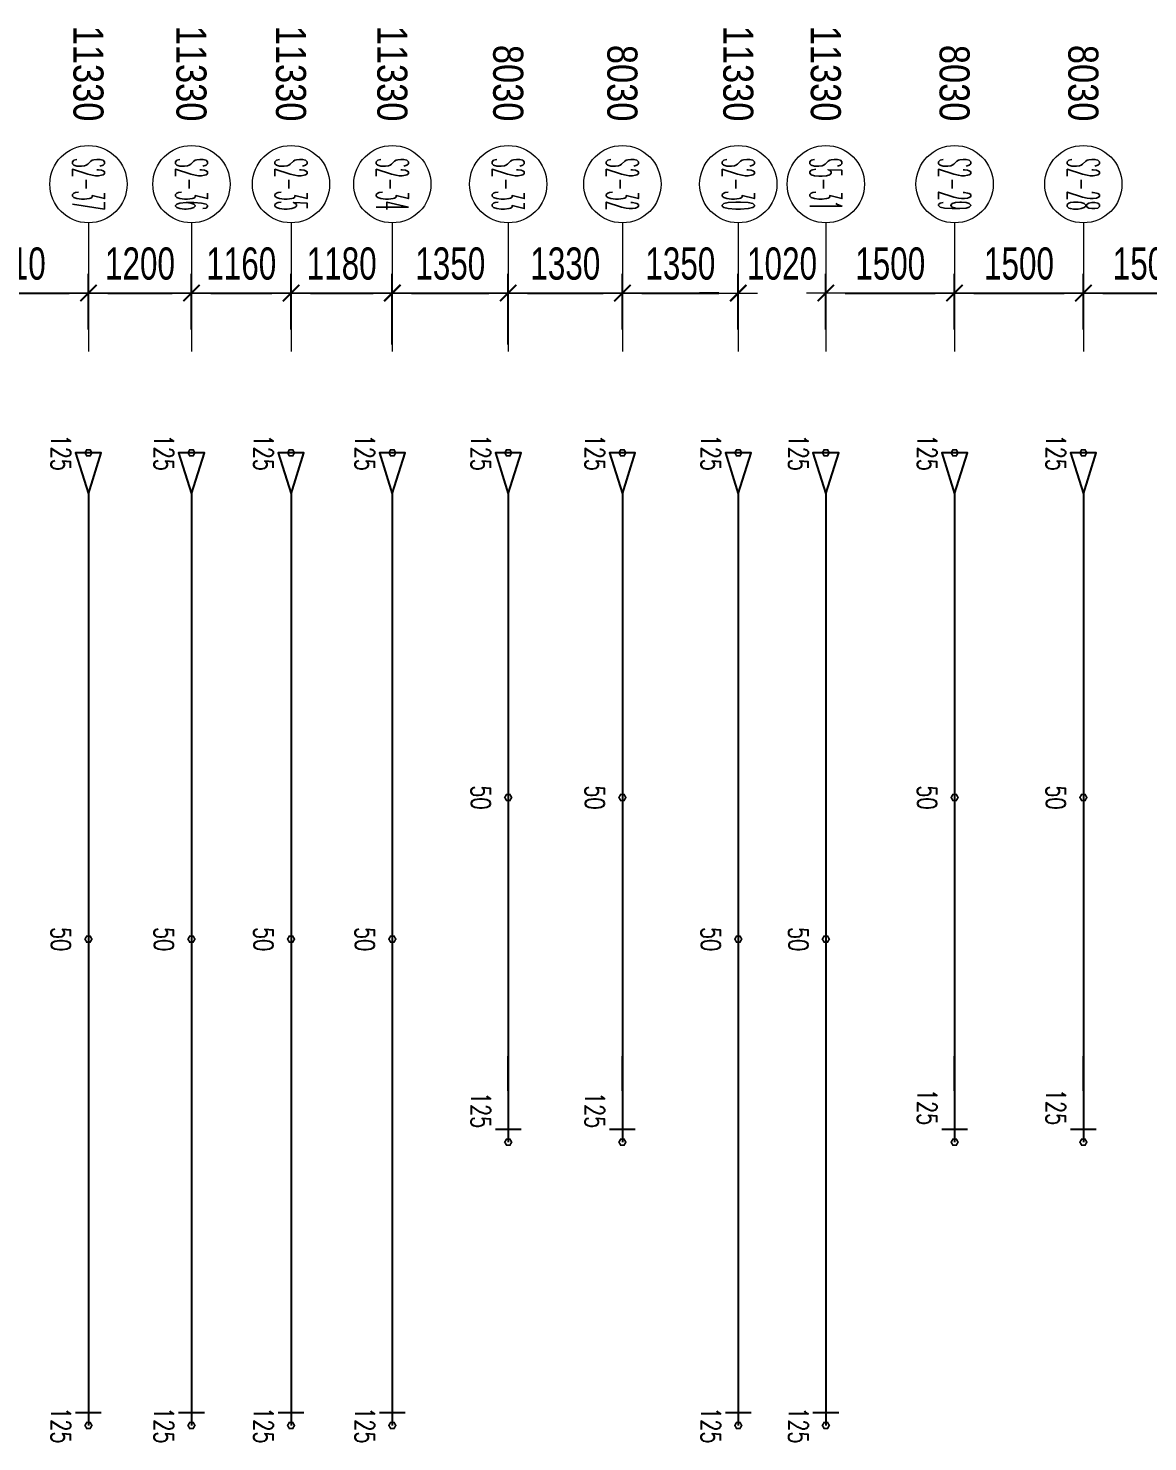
# Model space of a CAD drawing. Header units: millimetres. Extents: x 131629 to 591045, y -24154 to 44091.
# Drawn here: x 519909 to 532950, y 27610 to 44075 of the extents above; entities that cross this region are included whole.
import ezdxf
from ezdxf.enums import TextEntityAlignment as Align

# ---------------------------------------------------------------- set-up
doc = ezdxf.new("R2010")
doc.units = ezdxf.units.MM
doc.layers.get('0').update_dxf_attribs({"lineweight": 20})
doc.layers.get('Defpoints').update_dxf_attribs({"color": 151, "lineweight": 9})
doc.layers.add('ARES_TAG', color=3, linetype='Continuous')
doc.layers.add('NDC_S_TENDON', color=10, linetype='Continuous')
doc.layers.add('Current_plane_Column', color=7, linetype='Continuous', true_color=0x4b00ff)
doc.layers.add('NDC_LCAP', color=87, linetype='Continuous', plot=False)
for name, color, linetype, lineweight in [('NDC_S-ANNO', 7, 'Continuous', 20), ('NDC_S-TENDON', 6, 'Continuous', 35), ('NDC_S_DIM', 1, 'Continuous', 15), ('NDC_S_SYMBOL', 1, 'Continuous', 15)]:
    doc.layers.add(name, color=color, linetype=linetype, lineweight=lineweight)
doc.styles.add('ARES_BIGTEXT', font='VHARIALN.TTF')
doc.styles.add('ARES_ROMANS_0.36', font='romans.shx', dxfattribs={"width": 0.36, "bigfont": 'vns.shx'})
doc.styles.add('ARIAL', font='arial.ttf', dxfattribs={"width": 0.7})
doc.styles.add('NDC_ANNO', font='', dxfattribs={"width": 0.8})
doc.styles.get('NDC_ANNO').set_extended_font_data('Dotum')
doc.dimstyles.new('NDC_dim_150', dxfattribs={"dimscale": 150, "dimtxt": 2.5, "dimasz": 1.5, "dimexe": 1.5, "dimexo": 2.5, "dimgap": 1, "dimtad": 1, "dimdec": 0, "dimzin": 0, "dimdsep": 46, "dimtxsty": 'ARIAL', "dimblk": 'DIMMARK', "dimcen": 0.09, "dimdle": 1.2, "dimclrd": 1, "dimclre": 1, "dimclrt": 3, "dimadec": 0, "dimazin": 0, "dimtfac": 1, "dimtdec": 0, "dimtix": 1, "dimtofl": 0, "dimtmove": 0, "dimatfit": 3, "dimfxl": 4, "dimfxlon": 1, "dimtolj": 1, "dimtzin": 0, "dimarcsym": 0})

# ---------------------------------------------------------------- blocks, each defined once
blk = doc.blocks.new('*U315')
at = {"layer": 'NDC_S_SYMBOL', "color": 3}
blk.add_line((-7323, 0), (-5823, 0), dxfattribs=at)
blk.add_circle((-7773, 0), 450, dxfattribs=at)
at = {"layer": 'NDC_S_TENDON'}
for p, q in [((-3644, 0), (-3144, 0)), ((-3144, 0), (2787, 0)), ((2787, 0), (5686, 0)), ((5686, 0), (6686, 0)), ((6536, -150), (6536, 150))]:
    blk.add_line(p, q, dxfattribs=at)
blk.add_lwpolyline([(-4164, 0), (-4644, 150), (-4644, -150), (-4164, 0), (-3644, 0)], dxfattribs=at)
at = {"layer": 'ARES_TAG', "style": 'ARES_ROMANS_0.36', "width": 0.36}
blk.add_attdef('S3', text='', height=375, dxfattribs=at).set_placement((-7773, 0), align=Align.MIDDLE_CENTER)
at = {"layer": 'NDC_LCAP', "style": 'ARES_BIGTEXT'}
blk.add_attdef('L', text='', height=350, dxfattribs=at).set_placement((-8504, 0), align=Align.MIDDLE_RIGHT)
blk = doc.blocks.new('*U316')
at = {"layer": 'NDC_S_SYMBOL', "color": 3}
blk.add_line((-7323, 0), (-5823, 0), dxfattribs=at)
blk.add_circle((-7773, 0), 450, dxfattribs=at)
at = {"layer": 'NDC_S_TENDON'}
for p, q in [((-3644, 0), (-3144, 0)), ((-3144, 0), (2787, 0)), ((2787, 0), (2386, 0)), ((2386, 0), (3386, 0)), ((3236, -150), (3236, 150))]:
    blk.add_line(p, q, dxfattribs=at)
blk.add_lwpolyline([(-4164, 0), (-4644, 150), (-4644, -150), (-4164, 0), (-3644, 0)], dxfattribs=at)
at = {"layer": 'ARES_TAG', "style": 'ARES_ROMANS_0.36', "width": 0.36}
blk.add_attdef('S3', text='', height=375, dxfattribs=at).set_placement((-7773, 0), align=Align.MIDDLE_CENTER)
at = {"layer": 'NDC_LCAP', "style": 'ARES_BIGTEXT'}
blk.add_attdef('L', text='', height=350, dxfattribs=at).set_placement((-8504, 0), align=Align.MIDDLE_RIGHT)
blk = doc.blocks.new('*U321')
at = {"layer": 'NDC_S_SYMBOL', "color": 3}
blk.add_line((-7323, 0), (-5823, 0), dxfattribs=at)
blk.add_circle((-7773, 0), 450, dxfattribs=at)
at = {"layer": 'NDC_S_TENDON'}
for p, q in [((-3644, 0), (-3144, 0)), ((-3144, 0), (2787, 0)), ((2787, 0), (2386, 0)), ((2386, 0), (3386, 0)), ((3236, -150), (3236, 150))]:
    blk.add_line(p, q, dxfattribs=at)
blk.add_lwpolyline([(-4164, 0), (-4644, 150), (-4644, -150), (-4164, 0), (-3644, 0)], dxfattribs=at)
at = {"layer": 'ARES_TAG', "style": 'ARES_ROMANS_0.36', "width": 0.36}
blk.add_attdef('S3', text='', height=375, dxfattribs=at).set_placement((-7773, 0), align=Align.MIDDLE_CENTER)
at = {"layer": 'NDC_LCAP', "style": 'ARES_BIGTEXT'}
blk.add_attdef('L', text='', height=350, dxfattribs=at).set_placement((-8504, 0), align=Align.MIDDLE_RIGHT)
blk = doc.blocks.new('*U317')
at = {"layer": 'NDC_S_SYMBOL', "color": 3}
blk.add_line((-7323, 0), (-5823, 0), dxfattribs=at)
blk.add_circle((-7773, 0), 450, dxfattribs=at)
at = {"layer": 'NDC_S_TENDON'}
for p, q in [((-3644, 0), (-3144, 0)), ((-3144, 0), (2787, 0)), ((2787, 0), (2386, 0)), ((2386, 0), (3386, 0)), ((3236, -150), (3236, 150))]:
    blk.add_line(p, q, dxfattribs=at)
blk.add_lwpolyline([(-4164, 0), (-4644, 150), (-4644, -150), (-4164, 0), (-3644, 0)], dxfattribs=at)
at = {"layer": 'ARES_TAG', "style": 'ARES_ROMANS_0.36', "width": 0.36}
blk.add_attdef('S3', text='', height=375, dxfattribs=at).set_placement((-7773, 0), align=Align.MIDDLE_CENTER)
at = {"layer": 'NDC_LCAP', "style": 'ARES_BIGTEXT'}
blk.add_attdef('L', text='', height=350, dxfattribs=at).set_placement((-8504, 0), align=Align.MIDDLE_RIGHT)
blk = doc.blocks.new('*U322')
at = {"layer": 'NDC_S_SYMBOL', "color": 3}
blk.add_line((-7323, 0), (-5823, 0), dxfattribs=at)
blk.add_circle((-7773, 0), 450, dxfattribs=at)
at = {"layer": 'NDC_S_TENDON'}
for p, q in [((-3644, 0), (-3144, 0)), ((-3144, 0), (2787, 0)), ((2787, 0), (2386, 0)), ((2386, 0), (3386, 0)), ((3236, -150), (3236, 150))]:
    blk.add_line(p, q, dxfattribs=at)
blk.add_lwpolyline([(-4164, 0), (-4644, 150), (-4644, -150), (-4164, 0), (-3644, 0)], dxfattribs=at)
at = {"layer": 'ARES_TAG', "style": 'ARES_ROMANS_0.36', "width": 0.36}
blk.add_attdef('S3', text='', height=375, dxfattribs=at).set_placement((-7773, 0), align=Align.MIDDLE_CENTER)
at = {"layer": 'NDC_LCAP', "style": 'ARES_BIGTEXT'}
blk.add_attdef('L', text='', height=350, dxfattribs=at).set_placement((-8504, 0), align=Align.MIDDLE_RIGHT)
blk = doc.blocks.new('TDX')
at = {"rotation": 270}
for name, p, values in [('*U315', (138010, 24986, 2875), {'L': '11330', 'S3': 'S2-37'}), ('*U315', (139210, 24986, 2875), {'L': '11330', 'S3': 'S2-36'}), ('*U315', (140370, 24986, 2875), {'L': '11330', 'S3': 'S2-35'}), ('*U315', (141550, 24986, 61), {'L': '11330', 'S3': 'S2-34'}), ('*U315', (145580, 24986, 2875), {'L': '11330', 'S3': 'S2-30'}), ('*U315', (146600, 24986, 2875), {'L': '11330', 'S3': 'S5-31'}), ('*U316', (142900, 24986, 2875), {'L': '8030', 'S3': 'S2-33'}), ('*U321', (144230, 24986, 2875), {'L': '8030', 'S3': 'S2-32'}), ('*U317', (148100, 24986, 2875), {'L': '8030', 'S3': 'S2-29'}), ('*U322', (149600, 24986, 2875), {'L': '8030', 'S3': 'S2-28'})]:
    blk.add_blockref(name, p, dxfattribs=at).add_auto_attribs(values)
blk = doc.blocks.new('TDY')
at = {"layer": 'NDC_S-TENDON', "linetype": 'Continuous'}
for points, elevation in [([(11900, 29630, 20, 20, 0), (11880, 29665, 20, 20, 0), (11840, 29665, 20, 20, 0), (11820, 29630, 20, 20, 0), (11840, 29595, 20, 20, 0), (11880, 29595, 20, 20, 0)], 2875), ([(11900, 29630, 20, 20, 0), (11880, 29665, 20, 20, 0), (11840, 29665, 20, 20, 0), (11820, 29630, 20, 20, 0), (11840, 29595, 20, 20, 0), (11880, 29595, 20, 20, 0)], 2875), ([(13100, 29630, 20, 20, 0), (13080, 29665, 20, 20, 0), (13040, 29665, 20, 20, 0), (13020, 29630, 20, 20, 0), (13040, 29595, 20, 20, 0), (13080, 29595, 20, 20, 0)], 2875), ([(13100, 29630, 20, 20, 0), (13080, 29665, 20, 20, 0), (13040, 29665, 20, 20, 0), (13020, 29630, 20, 20, 0), (13040, 29595, 20, 20, 0), (13080, 29595, 20, 20, 0)], 2875), ([(14260, 29630, 20, 20, 0), (14240, 29665, 20, 20, 0), (14200, 29665, 20, 20, 0), (14180, 29630, 20, 20, 0), (14200, 29595, 20, 20, 0), (14240, 29595, 20, 20, 0)], 2875), ([(14260, 29630, 20, 20, 0), (14240, 29665, 20, 20, 0), (14200, 29665, 20, 20, 0), (14180, 29630, 20, 20, 0), (14200, 29595, 20, 20, 0), (14240, 29595, 20, 20, 0)], 2875), ([(15440, 29630, 20, 20, 0), (15420, 29665, 20, 20, 0), (15380, 29665, 20, 20, 0), (15360, 29630, 20, 20, 0), (15380, 29595, 20, 20, 0), (15420, 29595, 20, 20, 0)], 61), ([(15440, 29630, 20, 20, 0), (15420, 29665, 20, 20, 0), (15380, 29665, 20, 20, 0), (15360, 29630, 20, 20, 0), (15380, 29595, 20, 20, 0), (15420, 29595, 20, 20, 0)], 61), ([(16790, 29630, 20, 20, 0), (16770, 29665, 20, 20, 0), (16730, 29665, 20, 20, 0), (16710, 29630, 20, 20, 0), (16730, 29595, 20, 20, 0), (16770, 29595, 20, 20, 0)], 73), ([(16790, 29630, 20, 20, 0), (16770, 29665, 20, 20, 0), (16730, 29665, 20, 20, 0), (16710, 29630, 20, 20, 0), (16730, 29595, 20, 20, 0), (16770, 29595, 20, 20, 0)], 73), ([(18120, 29630, 20, 20, 0), (18100, 29665, 20, 20, 0), (18060, 29665, 20, 20, 0), (18040, 29630, 20, 20, 0), (18060, 29595, 20, 20, 0), (18100, 29595, 20, 20, 0)], 2875), ([(18120, 29630, 20, 20, 0), (18100, 29665, 20, 20, 0), (18060, 29665, 20, 20, 0), (18040, 29630, 20, 20, 0), (18060, 29595, 20, 20, 0), (18100, 29595, 20, 20, 0)], 2875), ([(19470, 29630, 20, 20, 0), (19450, 29665, 20, 20, 0), (19410, 29665, 20, 20, 0), (19390, 29630, 20, 20, 0), (19410, 29595, 20, 20, 0), (19450, 29595, 20, 20, 0)], 2875), ([(19470, 29630, 20, 20, 0), (19450, 29665, 20, 20, 0), (19410, 29665, 20, 20, 0), (19390, 29630, 20, 20, 0), (19410, 29595, 20, 20, 0), (19450, 29595, 20, 20, 0)], 2875), ([(20490, 29630, 20, 20, 0), (20470, 29665, 20, 20, 0), (20430, 29665, 20, 20, 0), (20410, 29630, 20, 20, 0), (20430, 29595, 20, 20, 0), (20470, 29595, 20, 20, 0)], 2875), ([(20490, 29630, 20, 20, 0), (20470, 29665, 20, 20, 0), (20430, 29665, 20, 20, 0), (20410, 29630, 20, 20, 0), (20430, 29595, 20, 20, 0), (20470, 29595, 20, 20, 0)], 2875), ([(21990, 29630, 20, 20, 0), (21970, 29665, 20, 20, 0), (21930, 29665, 20, 20, 0), (21910, 29630, 20, 20, 0), (21930, 29595, 20, 20, 0), (21970, 29595, 20, 20, 0)], 2875), ([(21990, 29630, 20, 20, 0), (21970, 29665, 20, 20, 0), (21930, 29665, 20, 20, 0), (21910, 29630, 20, 20, 0), (21930, 29595, 20, 20, 0), (21970, 29595, 20, 20, 0)], 2875), ([(23490, 29630, 20, 20, 0), (23470, 29665, 20, 20, 0), (23430, 29665, 20, 20, 0), (23410, 29630, 20, 20, 0), (23430, 29595, 20, 20, 0), (23470, 29595, 20, 20, 0)], 2875), ([(23490, 29630, 20, 20, 0), (23470, 29665, 20, 20, 0), (23430, 29665, 20, 20, 0), (23410, 29630, 20, 20, 0), (23430, 29595, 20, 20, 0), (23470, 29595, 20, 20, 0)], 2875), ([(16790, 25615, 20, 20, 0), (16770, 25650, 20, 20, 0), (16730, 25650, 20, 20, 0), (16710, 25615, 20, 20, 0), (16730, 25580, 20, 20, 0), (16770, 25580, 20, 20, 0)], -2), ([(16790, 25615, 20, 20, 0), (16770, 25650, 20, 20, 0), (16730, 25650, 20, 20, 0), (16710, 25615, 20, 20, 0), (16730, 25580, 20, 20, 0), (16770, 25580, 20, 20, 0)], -2), ([(18120, 25615, 20, 20, 0), (18100, 25650, 20, 20, 0), (18060, 25650, 20, 20, 0), (18040, 25615, 20, 20, 0), (18060, 25580, 20, 20, 0), (18100, 25580, 20, 20, 0)], 2800), ([(18120, 25615, 20, 20, 0), (18100, 25650, 20, 20, 0), (18060, 25650, 20, 20, 0), (18040, 25615, 20, 20, 0), (18060, 25580, 20, 20, 0), (18100, 25580, 20, 20, 0)], 2800), ([(21990, 25615, 20, 20, 0), (21970, 25650, 20, 20, 0), (21930, 25650, 20, 20, 0), (21910, 25615, 20, 20, 0), (21930, 25580, 20, 20, 0), (21970, 25580, 20, 20, 0)], 2800), ([(21990, 25615, 20, 20, 0), (21970, 25650, 20, 20, 0), (21930, 25650, 20, 20, 0), (21910, 25615, 20, 20, 0), (21930, 25580, 20, 20, 0), (21970, 25580, 20, 20, 0)], 2800), ([(23490, 25615, 20, 20, 0), (23470, 25650, 20, 20, 0), (23430, 25650, 20, 20, 0), (23410, 25615, 20, 20, 0), (23430, 25580, 20, 20, 0), (23470, 25580, 20, 20, 0)], 2800), ([(23490, 25615, 20, 20, 0), (23470, 25650, 20, 20, 0), (23430, 25650, 20, 20, 0), (23410, 25615, 20, 20, 0), (23430, 25580, 20, 20, 0), (23470, 25580, 20, 20, 0)], 2800), ([(11900, 23965, 20, 20, 0), (11880, 24000, 20, 20, 0), (11840, 24000, 20, 20, 0), (11820, 23965, 20, 20, 0), (11840, 23930, 20, 20, 0), (11880, 23930, 20, 20, 0)], 2800), ([(11900, 23965, 20, 20, 0), (11880, 24000, 20, 20, 0), (11840, 24000, 20, 20, 0), (11820, 23965, 20, 20, 0), (11840, 23930, 20, 20, 0), (11880, 23930, 20, 20, 0)], 2800), ([(13100, 23965, 20, 20, 0), (13080, 24000, 20, 20, 0), (13040, 24000, 20, 20, 0), (13020, 23965, 20, 20, 0), (13040, 23930, 20, 20, 0), (13080, 23930, 20, 20, 0)], 2800), ([(13100, 23965, 20, 20, 0), (13080, 24000, 20, 20, 0), (13040, 24000, 20, 20, 0), (13020, 23965, 20, 20, 0), (13040, 23930, 20, 20, 0), (13080, 23930, 20, 20, 0)], 2800), ([(14260, 23965, 20, 20, 0), (14240, 24000, 20, 20, 0), (14200, 24000, 20, 20, 0), (14180, 23965, 20, 20, 0), (14200, 23930, 20, 20, 0), (14240, 23930, 20, 20, 0)], 2800), ([(14260, 23965, 20, 20, 0), (14240, 24000, 20, 20, 0), (14200, 24000, 20, 20, 0), (14180, 23965, 20, 20, 0), (14200, 23930, 20, 20, 0), (14240, 23930, 20, 20, 0)], 2800), ([(15440, 23965, 20, 20, 0), (15420, 24000, 20, 20, 0), (15380, 24000, 20, 20, 0), (15360, 23965, 20, 20, 0), (15380, 23930, 20, 20, 0), (15420, 23930, 20, 20, 0)], -14), ([(15440, 23965, 20, 20, 0), (15420, 24000, 20, 20, 0), (15380, 24000, 20, 20, 0), (15360, 23965, 20, 20, 0), (15380, 23930, 20, 20, 0), (15420, 23930, 20, 20, 0)], -14), ([(19470, 23965, 20, 20, 0), (19450, 24000, 20, 20, 0), (19410, 24000, 20, 20, 0), (19390, 23965, 20, 20, 0), (19410, 23930, 20, 20, 0), (19450, 23930, 20, 20, 0)], 2800), ([(19470, 23965, 20, 20, 0), (19450, 24000, 20, 20, 0), (19410, 24000, 20, 20, 0), (19390, 23965, 20, 20, 0), (19410, 23930, 20, 20, 0), (19450, 23930, 20, 20, 0)], 2800), ([(20490, 23965, 20, 20, 0), (20470, 24000, 20, 20, 0), (20430, 24000, 20, 20, 0), (20410, 23965, 20, 20, 0), (20430, 23930, 20, 20, 0), (20470, 23930, 20, 20, 0)], 2800), ([(20490, 23965, 20, 20, 0), (20470, 24000, 20, 20, 0), (20430, 24000, 20, 20, 0), (20410, 23965, 20, 20, 0), (20430, 23930, 20, 20, 0), (20470, 23930, 20, 20, 0)], 2800), ([(16790, 21600, 20, 20, 0), (16770, 21635, 20, 20, 0), (16730, 21635, 20, 20, 0), (16710, 21600, 20, 20, 0), (16730, 21565, 20, 20, 0), (16770, 21565, 20, 20, 0)], 73), ([(16790, 21600, 20, 20, 0), (16770, 21635, 20, 20, 0), (16730, 21635, 20, 20, 0), (16710, 21600, 20, 20, 0), (16730, 21565, 20, 20, 0), (16770, 21565, 20, 20, 0)], 73), ([(18120, 21600, 20, 20, 0), (18100, 21635, 20, 20, 0), (18060, 21635, 20, 20, 0), (18040, 21600, 20, 20, 0), (18060, 21565, 20, 20, 0), (18100, 21565, 20, 20, 0)], 2875), ([(18120, 21600, 20, 20, 0), (18100, 21635, 20, 20, 0), (18060, 21635, 20, 20, 0), (18040, 21600, 20, 20, 0), (18060, 21565, 20, 20, 0), (18100, 21565, 20, 20, 0)], 2875), ([(21990, 21600, 20, 20, 0), (21970, 21635, 20, 20, 0), (21930, 21635, 20, 20, 0), (21910, 21600, 20, 20, 0), (21930, 21565, 20, 20, 0), (21970, 21565, 20, 20, 0)], 2875), ([(21990, 21600, 20, 20, 0), (21970, 21635, 20, 20, 0), (21930, 21635, 20, 20, 0), (21910, 21600, 20, 20, 0), (21930, 21565, 20, 20, 0), (21970, 21565, 20, 20, 0)], 2875), ([(23490, 21600, 20, 20, 0), (23470, 21635, 20, 20, 0), (23430, 21635, 20, 20, 0), (23410, 21600, 20, 20, 0), (23430, 21565, 20, 20, 0), (23470, 21565, 20, 20, 0)], 2875), ([(23490, 21600, 20, 20, 0), (23470, 21635, 20, 20, 0), (23430, 21635, 20, 20, 0), (23410, 21600, 20, 20, 0), (23430, 21565, 20, 20, 0), (23470, 21565, 20, 20, 0)], 2875), ([(11900, 18300, 20, 20, 0), (11880, 18335, 20, 20, 0), (11840, 18335, 20, 20, 0), (11820, 18300, 20, 20, 0), (11840, 18265, 20, 20, 0), (11880, 18265, 20, 20, 0)], 2875), ([(11900, 18300, 20, 20, 0), (11880, 18335, 20, 20, 0), (11840, 18335, 20, 20, 0), (11820, 18300, 20, 20, 0), (11840, 18265, 20, 20, 0), (11880, 18265, 20, 20, 0)], 2875), ([(13100, 18300, 20, 20, 0), (13080, 18335, 20, 20, 0), (13040, 18335, 20, 20, 0), (13020, 18300, 20, 20, 0), (13040, 18265, 20, 20, 0), (13080, 18265, 20, 20, 0)], 2875), ([(13100, 18300, 20, 20, 0), (13080, 18335, 20, 20, 0), (13040, 18335, 20, 20, 0), (13020, 18300, 20, 20, 0), (13040, 18265, 20, 20, 0), (13080, 18265, 20, 20, 0)], 2875), ([(14260, 18300, 20, 20, 0), (14240, 18335, 20, 20, 0), (14200, 18335, 20, 20, 0), (14180, 18300, 20, 20, 0), (14200, 18265, 20, 20, 0), (14240, 18265, 20, 20, 0)], 2875), ([(14260, 18300, 20, 20, 0), (14240, 18335, 20, 20, 0), (14200, 18335, 20, 20, 0), (14180, 18300, 20, 20, 0), (14200, 18265, 20, 20, 0), (14240, 18265, 20, 20, 0)], 2875), ([(15440, 18300, 20, 20, 0), (15420, 18335, 20, 20, 0), (15380, 18335, 20, 20, 0), (15360, 18300, 20, 20, 0), (15380, 18265, 20, 20, 0), (15420, 18265, 20, 20, 0)], 61), ([(15440, 18300, 20, 20, 0), (15420, 18335, 20, 20, 0), (15380, 18335, 20, 20, 0), (15360, 18300, 20, 20, 0), (15380, 18265, 20, 20, 0), (15420, 18265, 20, 20, 0)], 61), ([(19470, 18300, 20, 20, 0), (19450, 18335, 20, 20, 0), (19410, 18335, 20, 20, 0), (19390, 18300, 20, 20, 0), (19410, 18265, 20, 20, 0), (19450, 18265, 20, 20, 0)], 2875), ([(19470, 18300, 20, 20, 0), (19450, 18335, 20, 20, 0), (19410, 18335, 20, 20, 0), (19390, 18300, 20, 20, 0), (19410, 18265, 20, 20, 0), (19450, 18265, 20, 20, 0)], 2875), ([(20490, 18300, 20, 20, 0), (20470, 18335, 20, 20, 0), (20430, 18335, 20, 20, 0), (20410, 18300, 20, 20, 0), (20430, 18265, 20, 20, 0), (20470, 18265, 20, 20, 0)], 2875), ([(20490, 18300, 20, 20, 0), (20470, 18335, 20, 20, 0), (20430, 18335, 20, 20, 0), (20410, 18300, 20, 20, 0), (20430, 18265, 20, 20, 0), (20470, 18265, 20, 20, 0)], 2875)]:
    blk.add_lwpolyline(points, format="xyseb", close=True, dxfattribs=dict(at, elevation=elevation))
at = {"layer": 'NDC_S-ANNO', "linetype": 'Continuous', "char_height": 225, "attachment_point": 5, "rotation": 270, "line_spacing_factor": 0.75, "style": 'NDC_ANNO'}
for s, insert in [('\\FSTANDARD.shx;125', (11540, 29630, 2875)), ('\\FSTANDARD.shx;125', (12740, 29630, 2875)), ('\\FSTANDARD.shx;125', (13900, 29630, 2875)), ('\\FSTANDARD.shx;125', (15080, 29630, 61)), ('\\FSTANDARD.shx;125', (16430, 29630, 73)), ('\\FSTANDARD.shx;125', (17760, 29630, 2875)), ('\\FSTANDARD.shx;125', (19110, 29630, 2875)), ('\\FSTANDARD.shx;125', (20130, 29630, 2875)), ('\\FSTANDARD.shx;125', (21630, 29630, 2875)), ('\\FSTANDARD.shx;125', (23130, 29630, 2875)), ('\\FSTANDARD.shx;50', (16430, 25615, -2)), ('\\FSTANDARD.shx;50', (17760, 25615, 2800)), ('\\FSTANDARD.shx;50', (21630, 25615, 2800)), ('\\FSTANDARD.shx;50', (23130, 25615, 2800)), ('\\FSTANDARD.shx;50', (11540, 23965, 2800)), ('\\FSTANDARD.shx;50', (12740, 23965, 2800)), ('\\FSTANDARD.shx;50', (13900, 23965, 2800)), ('\\FSTANDARD.shx;50', (15080, 23965, -14)), ('\\FSTANDARD.shx;50', (19110, 23965, 2800)), ('\\FSTANDARD.shx;50', (20130, 23965, 2800)), ('\\FSTANDARD.shx;125', (16430, 21972, 73)), ('\\FSTANDARD.shx;125', (17760, 21972, 2875)), ('\\FSTANDARD.shx;125', (21630, 22008, 2875)), ('\\FSTANDARD.shx;125', (23130, 22008, 2875)), ('\\FSTANDARD.shx;125', (11540, 18300, 2875)), ('\\FSTANDARD.shx;125', (12740, 18300, 2875)), ('\\FSTANDARD.shx;125', (13900, 18300, 2875)), ('\\FSTANDARD.shx;125', (15080, 18300, 61)), ('\\FSTANDARD.shx;125', (19110, 18300, 2875)), ('\\FSTANDARD.shx;125', (20130, 18300, 2875))]:
    blk.add_mtext(s, dxfattribs=dict(at, insert=insert))
blk = doc.blocks.new('DIMMARK')
at = {"layer": 'NDC_S_DIM', "color": 1}
blk.add_line((-1.5, 0), (1, 0), dxfattribs=at)
at = {"layer": 'NDC_S_DIM', "color": 2, "const_width": 0.1}
blk.add_lwpolyline([(-0.424, -0.424), (0.424, 0.424)], dxfattribs=at)
blk = doc.blocks.new('*D75')
at = {"layer": 'Defpoints', "color": 0, "ltscale": 100, "transparency": 16777216}
for p in [(520610, 40991), (518800, 37556, 2875), (520610, 37556, 2875)]:
    blk.add_point(p, dxfattribs=at)
at = {"layer": 'NDC_S_DIM', "color": 1, "lineweight": -2, "ltscale": 100, "transparency": 16777216}
for p, q in [((518800, 40567), (518800, 41216)), ((520610, 40567), (520610, 41216)), ((519025, 40991), (520385, 40991))]:
    blk.add_line(p, q, dxfattribs=at)
at = {"layer": 'NDC_S_DIM', "color": 1, "lineweight": -2, "ltscale": 100, "transparency": 16777216, "xscale": 225, "yscale": 225, "zscale": 225, "rotation": 180}
blk.add_blockref('DIMMARK', (518800, 40991), dxfattribs=at)
at = {"layer": 'NDC_S_DIM', "color": 1, "lineweight": -2, "ltscale": 100, "transparency": 16777216, "xscale": 225, "yscale": 225, "zscale": 225}
blk.add_blockref('DIMMARK', (520610, 40991), dxfattribs=at)
at = {"layer": 'NDC_S_DIM', "color": 3, "ltscale": 100, "transparency": 16777216, "insert": (519705, 41332), "char_height": 375, "attachment_point": 5, "style": 'ARIAL'}
blk.add_mtext('\\A1;1810', dxfattribs=at)
blk = doc.blocks.new('*D76')
at = {"layer": 'Defpoints', "color": 0, "ltscale": 100, "transparency": 16777216}
for p in [(521810, 40991), (520610, 37556, 2875), (521810, 37556, 2875)]:
    blk.add_point(p, dxfattribs=at)
at = {"layer": 'NDC_S_DIM', "color": 1, "lineweight": -2, "ltscale": 100, "transparency": 16777216}
for p, q in [((520610, 40567), (520610, 41216)), ((521810, 40567), (521810, 41216)), ((520835, 40991), (521585, 40991))]:
    blk.add_line(p, q, dxfattribs=at)
at = {"layer": 'NDC_S_DIM', "color": 1, "lineweight": -2, "ltscale": 100, "transparency": 16777216, "xscale": 225, "yscale": 225, "zscale": 225, "rotation": 180}
blk.add_blockref('DIMMARK', (520610, 40991), dxfattribs=at)
at = {"layer": 'NDC_S_DIM', "color": 1, "lineweight": -2, "ltscale": 100, "transparency": 16777216, "xscale": 225, "yscale": 225, "zscale": 225}
blk.add_blockref('DIMMARK', (521810, 40991), dxfattribs=at)
at = {"layer": 'NDC_S_DIM', "color": 3, "ltscale": 100, "transparency": 16777216, "insert": (521210, 41332), "char_height": 375, "attachment_point": 5, "style": 'ARIAL'}
blk.add_mtext('\\A1;1200', dxfattribs=at)
blk = doc.blocks.new('*D77')
at = {"layer": 'Defpoints', "color": 0, "ltscale": 100, "transparency": 16777216}
for p in [(522970, 40991), (521810, 37556, 2875), (522970, 37556, 2875)]:
    blk.add_point(p, dxfattribs=at)
at = {"layer": 'NDC_S_DIM', "color": 1, "lineweight": -2, "ltscale": 100, "transparency": 16777216}
for p, q in [((521810, 40567), (521810, 41216)), ((522970, 40567), (522970, 41216)), ((522035, 40991), (522745, 40991))]:
    blk.add_line(p, q, dxfattribs=at)
at = {"layer": 'NDC_S_DIM', "color": 1, "lineweight": -2, "ltscale": 100, "transparency": 16777216, "xscale": 225, "yscale": 225, "zscale": 225, "rotation": 180}
blk.add_blockref('DIMMARK', (521810, 40991), dxfattribs=at)
at = {"layer": 'NDC_S_DIM', "color": 1, "lineweight": -2, "ltscale": 100, "transparency": 16777216, "xscale": 225, "yscale": 225, "zscale": 225}
blk.add_blockref('DIMMARK', (522970, 40991), dxfattribs=at)
at = {"layer": 'NDC_S_DIM', "color": 3, "ltscale": 100, "transparency": 16777216, "insert": (522390, 41332), "char_height": 375, "attachment_point": 5, "style": 'ARIAL'}
blk.add_mtext('\\A1;1160', dxfattribs=at)
blk = doc.blocks.new('*D78')
at = {"layer": 'Defpoints', "color": 0, "ltscale": 100, "transparency": 16777216}
for p in [(524150, 40991), (522970, 37556, 2875), (524150, 37556, 61)]:
    blk.add_point(p, dxfattribs=at)
at = {"layer": 'NDC_S_DIM', "color": 1, "lineweight": -2, "ltscale": 100, "transparency": 16777216}
for p, q in [((522970, 40567), (522970, 41216)), ((524150, 40391), (524150, 41216)), ((523195, 40991), (523925, 40991))]:
    blk.add_line(p, q, dxfattribs=at)
at = {"layer": 'NDC_S_DIM', "color": 1, "lineweight": -2, "ltscale": 100, "transparency": 16777216, "xscale": 225, "yscale": 225, "zscale": 225, "rotation": 180}
blk.add_blockref('DIMMARK', (522970, 40991), dxfattribs=at)
at = {"layer": 'NDC_S_DIM', "color": 1, "lineweight": -2, "ltscale": 100, "transparency": 16777216, "xscale": 225, "yscale": 225, "zscale": 225}
blk.add_blockref('DIMMARK', (524150, 40991), dxfattribs=at)
at = {"layer": 'NDC_S_DIM', "color": 3, "ltscale": 100, "transparency": 16777216, "insert": (523560, 41332), "char_height": 375, "attachment_point": 5, "style": 'ARIAL'}
blk.add_mtext('\\A1;1180', dxfattribs=at)
blk = doc.blocks.new('*D79')
at = {"layer": 'Defpoints', "color": 0, "ltscale": 100, "transparency": 16777216}
for p in [(525500, 40991), (524150, 37556, 61), (525500, 37556, 73)]:
    blk.add_point(p, dxfattribs=at)
at = {"layer": 'NDC_S_DIM', "color": 1, "lineweight": -2, "ltscale": 100, "transparency": 16777216}
for p, q in [((524150, 40391), (524150, 41216)), ((525500, 40391), (525500, 41216)), ((524375, 40991), (525275, 40991))]:
    blk.add_line(p, q, dxfattribs=at)
at = {"layer": 'NDC_S_DIM', "color": 1, "lineweight": -2, "ltscale": 100, "transparency": 16777216, "xscale": 225, "yscale": 225, "zscale": 225, "rotation": 180}
blk.add_blockref('DIMMARK', (524150, 40991), dxfattribs=at)
at = {"layer": 'NDC_S_DIM', "color": 1, "lineweight": -2, "ltscale": 100, "transparency": 16777216, "xscale": 225, "yscale": 225, "zscale": 225}
blk.add_blockref('DIMMARK', (525500, 40991), dxfattribs=at)
at = {"layer": 'NDC_S_DIM', "color": 3, "ltscale": 100, "transparency": 16777216, "insert": (524825, 41332), "char_height": 375, "attachment_point": 5, "style": 'ARIAL'}
blk.add_mtext('\\A1;1350', dxfattribs=at)
blk = doc.blocks.new('*D80')
at = {"layer": 'Defpoints', "color": 0, "ltscale": 100, "transparency": 16777216}
for p in [(526830, 40991), (525500, 37556, 73), (526830, 37556, 2875)]:
    blk.add_point(p, dxfattribs=at)
at = {"layer": 'NDC_S_DIM', "color": 1, "lineweight": -2, "ltscale": 100, "transparency": 16777216}
for p, q in [((525500, 40391), (525500, 41216)), ((526830, 40567), (526830, 41216)), ((525725, 40991), (526605, 40991))]:
    blk.add_line(p, q, dxfattribs=at)
at = {"layer": 'NDC_S_DIM', "color": 1, "lineweight": -2, "ltscale": 100, "transparency": 16777216, "xscale": 225, "yscale": 225, "zscale": 225, "rotation": 180}
blk.add_blockref('DIMMARK', (525500, 40991), dxfattribs=at)
at = {"layer": 'NDC_S_DIM', "color": 1, "lineweight": -2, "ltscale": 100, "transparency": 16777216, "xscale": 225, "yscale": 225, "zscale": 225}
blk.add_blockref('DIMMARK', (526830, 40991), dxfattribs=at)
at = {"layer": 'NDC_S_DIM', "color": 3, "ltscale": 100, "transparency": 16777216, "insert": (526165, 41332), "char_height": 375, "attachment_point": 5, "style": 'ARIAL'}
blk.add_mtext('\\A1;1330', dxfattribs=at)
blk = doc.blocks.new('*D81')
at = {"layer": 'Defpoints', "color": 0, "ltscale": 100, "transparency": 16777216}
for p in [(528180, 40991), (526830, 37556, 2875), (528180, 37556, 2875)]:
    blk.add_point(p, dxfattribs=at)
at = {"layer": 'NDC_S_DIM', "color": 1, "lineweight": -2, "ltscale": 100, "transparency": 16777216}
for p, q in [((526830, 40567), (526830, 41216)), ((528180, 40567), (528180, 41216)), ((527055, 40991), (527955, 40991))]:
    blk.add_line(p, q, dxfattribs=at)
at = {"layer": 'NDC_S_DIM', "color": 1, "lineweight": -2, "ltscale": 100, "transparency": 16777216, "xscale": 225, "yscale": 225, "zscale": 225, "rotation": 180}
blk.add_blockref('DIMMARK', (526830, 40991), dxfattribs=at)
at = {"layer": 'NDC_S_DIM', "color": 1, "lineweight": -2, "ltscale": 100, "transparency": 16777216, "xscale": 225, "yscale": 225, "zscale": 225}
blk.add_blockref('DIMMARK', (528180, 40991), dxfattribs=at)
at = {"layer": 'NDC_S_DIM', "color": 3, "ltscale": 100, "transparency": 16777216, "insert": (527505, 41332), "char_height": 375, "attachment_point": 5, "style": 'ARIAL'}
blk.add_mtext('\\A1;1350', dxfattribs=at)
blk = doc.blocks.new('*D82')
at = {"layer": 'Defpoints', "color": 0, "ltscale": 100, "transparency": 16777216}
for p in [(529200, 40991), (528180, 37556, 2875), (529200, 37556, 2875)]:
    blk.add_point(p, dxfattribs=at)
at = {"layer": 'NDC_S_DIM', "color": 1, "lineweight": -2, "ltscale": 100, "transparency": 16777216}
for p, q in [((528180, 40567), (528180, 41216)), ((529200, 40567), (529200, 41216)), ((527955, 40991), (527730, 40991)), ((529425, 40991), (529650, 40991))]:
    blk.add_line(p, q, dxfattribs=at)
at = {"layer": 'NDC_S_DIM', "color": 1, "lineweight": -2, "ltscale": 100, "transparency": 16777216, "xscale": 225, "yscale": 225, "zscale": 225}
blk.add_blockref('DIMMARK', (528180, 40991), dxfattribs=at)
at = {"layer": 'NDC_S_DIM', "color": 1, "lineweight": -2, "ltscale": 100, "transparency": 16777216, "xscale": 225, "yscale": 225, "zscale": 225, "rotation": 180}
blk.add_blockref('DIMMARK', (529200, 40991), dxfattribs=at)
at = {"layer": 'NDC_S_DIM', "color": 3, "ltscale": 100, "transparency": 16777216, "insert": (528690, 41332), "char_height": 375, "attachment_point": 5, "style": 'ARIAL'}
blk.add_mtext('\\A1;1020', dxfattribs=at)
blk = doc.blocks.new('*D83')
at = {"layer": 'Defpoints', "color": 0, "ltscale": 100, "transparency": 16777216}
for p in [(530700, 40991), (529200, 37556, 2875), (530700, 37556, 2875)]:
    blk.add_point(p, dxfattribs=at)
at = {"layer": 'NDC_S_DIM', "color": 1, "lineweight": -2, "ltscale": 100, "transparency": 16777216}
for p, q in [((529200, 40567), (529200, 41216)), ((530700, 40567), (530700, 41216)), ((529425, 40991), (530475, 40991))]:
    blk.add_line(p, q, dxfattribs=at)
at = {"layer": 'NDC_S_DIM', "color": 1, "lineweight": -2, "ltscale": 100, "transparency": 16777216, "xscale": 225, "yscale": 225, "zscale": 225, "rotation": 180}
blk.add_blockref('DIMMARK', (529200, 40991), dxfattribs=at)
at = {"layer": 'NDC_S_DIM', "color": 1, "lineweight": -2, "ltscale": 100, "transparency": 16777216, "xscale": 225, "yscale": 225, "zscale": 225}
blk.add_blockref('DIMMARK', (530700, 40991), dxfattribs=at)
at = {"layer": 'NDC_S_DIM', "color": 3, "ltscale": 100, "transparency": 16777216, "insert": (529950, 41332), "char_height": 375, "attachment_point": 5, "style": 'ARIAL'}
blk.add_mtext('\\A1;1500', dxfattribs=at)
blk = doc.blocks.new('*D84')
at = {"layer": 'Defpoints', "color": 0, "ltscale": 100, "transparency": 16777216}
for p in [(532200, 40991), (530700, 37556, 2875), (532200, 37556, 2875)]:
    blk.add_point(p, dxfattribs=at)
at = {"layer": 'NDC_S_DIM', "color": 1, "lineweight": -2, "ltscale": 100, "transparency": 16777216}
for p, q in [((530700, 40567), (530700, 41216)), ((532200, 40567), (532200, 41216)), ((530925, 40991), (531975, 40991))]:
    blk.add_line(p, q, dxfattribs=at)
at = {"layer": 'NDC_S_DIM', "color": 1, "lineweight": -2, "ltscale": 100, "transparency": 16777216, "xscale": 225, "yscale": 225, "zscale": 225, "rotation": 180}
blk.add_blockref('DIMMARK', (530700, 40991), dxfattribs=at)
at = {"layer": 'NDC_S_DIM', "color": 1, "lineweight": -2, "ltscale": 100, "transparency": 16777216, "xscale": 225, "yscale": 225, "zscale": 225}
blk.add_blockref('DIMMARK', (532200, 40991), dxfattribs=at)
at = {"layer": 'NDC_S_DIM', "color": 3, "ltscale": 100, "transparency": 16777216, "insert": (531450, 41332), "char_height": 375, "attachment_point": 5, "style": 'ARIAL'}
blk.add_mtext('\\A1;1500', dxfattribs=at)
blk = doc.blocks.new('*D85')
at = {"layer": 'Defpoints', "color": 0, "ltscale": 100, "transparency": 16777216}
for p in [(533700, 40991), (532200, 37556, 2875), (533700, 37556, 74)]:
    blk.add_point(p, dxfattribs=at)
at = {"layer": 'NDC_S_DIM', "color": 1, "lineweight": -2, "ltscale": 100, "transparency": 16777216}
for p, q in [((532200, 40567), (532200, 41216)), ((533700, 40391), (533700, 41216)), ((532425, 40991), (533475, 40991))]:
    blk.add_line(p, q, dxfattribs=at)
at = {"layer": 'NDC_S_DIM', "color": 1, "lineweight": -2, "ltscale": 100, "transparency": 16777216, "xscale": 225, "yscale": 225, "zscale": 225, "rotation": 180}
blk.add_blockref('DIMMARK', (532200, 40991), dxfattribs=at)
at = {"layer": 'NDC_S_DIM', "color": 1, "lineweight": -2, "ltscale": 100, "transparency": 16777216, "xscale": 225, "yscale": 225, "zscale": 225}
blk.add_blockref('DIMMARK', (533700, 40991), dxfattribs=at)
at = {"layer": 'NDC_S_DIM', "color": 3, "ltscale": 100, "transparency": 16777216, "insert": (532950, 41332), "char_height": 375, "attachment_point": 5, "style": 'ARIAL'}
blk.add_mtext('\\A1;1500', dxfattribs=at)

msp = doc.modelspace()

# ---------------------------------------------------------------- block references
at = {"layer": 'Current_plane_Column'}
for name, p in [('TDX', (382600, 9500)), ('TDY', (508750, 9500))]:
    msp.add_blockref(name, p, dxfattribs=at)

# ---------------------------------------------------------------- dimensions: what is measured, and where the dimension line sits
at = {"layer": 'NDC_S_DIM', "ltscale": 100}
for base, p1, p2, picture, middle in [((520610, 40990.7), (518800, 37556, 2875), (520610, 37556, 2875), '*D75', (519705, 41332.2)), ((521810, 40990.7), (520610, 37556, 2875), (521810, 37556, 2875), '*D76', (521210, 41332.2)), ((522970, 40990.7), (521810, 37556, 2875), (522970, 37556, 2875), '*D77', (522390, 41332.2)), ((524150, 40990.7), (522970, 37556, 2875), (524150, 37556, 61.2), '*D78', (523560, 41332.2)), ((525500, 40990.7), (524150, 37556, 61.2), (525500, 37556, 73.4), '*D79', (524825, 41332.3)), ((526830, 40990.7), (525500, 37556, 73.4), (526830, 37556, 2875), '*D80', (526165, 41332.3)), ((528180, 40990.7), (526830, 37556, 2875), (528180, 37556, 2875), '*D81', (527505, 41332.3)), ((529200, 40990.7), (528180, 37556, 2875), (529200, 37556, 2875), '*D82', (528690, 41332.2)), ((530700, 40990.7), (529200, 37556, 2875), (530700, 37556, 2875), '*D83', (529950, 41332.2)), ((532200, 40990.7), (530700, 37556, 2875), (532200, 37556, 2875), '*D84', (531450, 41332.2)), ((533699.6, 40990.7), (532200, 37556, 2875), (533699.6, 37556, 73.8), '*D85', (532949.8, 41332.2))]:
    dim = msp.add_linear_dim(base=base, p1=p1, p2=p2, dimstyle='NDC_dim_150', override={"dimtmove": 1}, dxfattribs=at)
    dim.commit()
    dim.dimension.update_dxf_attribs({"geometry": picture, "text_midpoint": middle})

doc.saveas('drawing.dxf')
